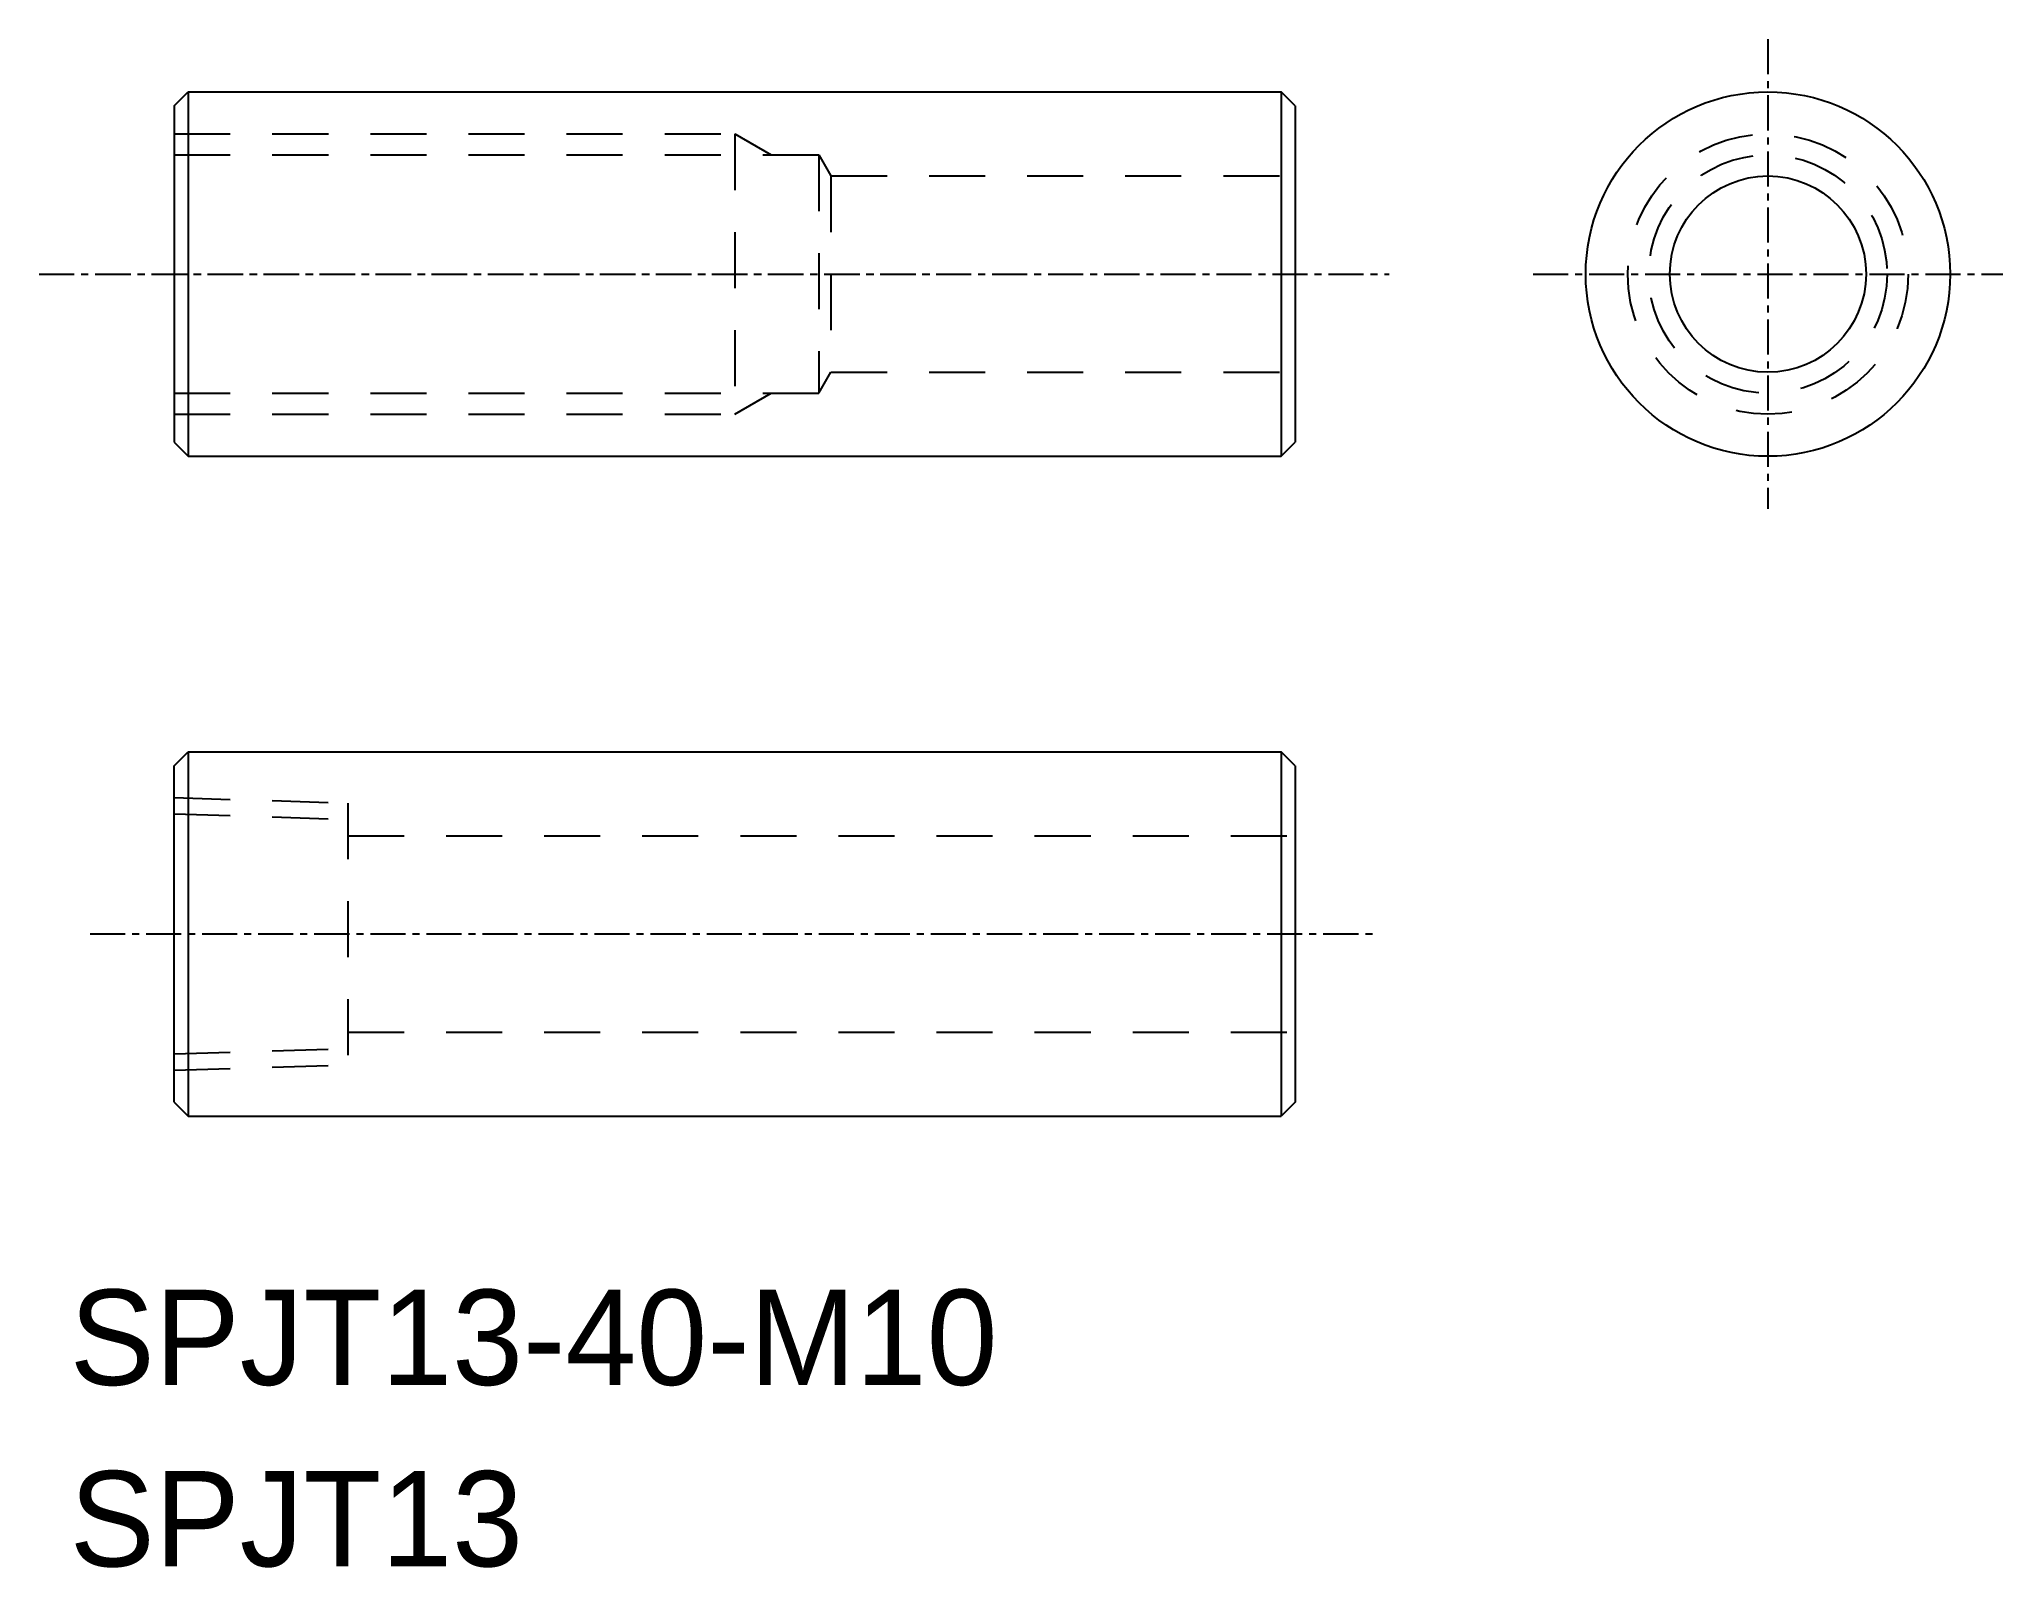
# Model space of a CAD drawing. Extents: x 320.8 to 390.9, y 94.1 to 148.6.
import ezdxf

# ---------------------------------------------------------------- set-up
doc = ezdxf.new("R2010")
doc.units = 0
doc.linetypes.add('CENTER', pattern=[2, 1.25, -0.25, 0.25, -0.25])
doc.linetypes.add('DASHED', pattern=[3.5, 2, -1.5])
doc.layers.get('0').update_dxf_attribs({"linetype": 'CONTINUOUS'})
doc.layers.add('CENTER', color=1, linetype='CENTER')

msp = doc.modelspace()

# ---------------------------------------------------------------- linework, layer by layer
at = {"color": 7, "linetype": 'CONTINUOUS'}
for p, q in [((325.621, 146.232), (326.121, 146.732)), ((326.121, 146.732), (365.121, 146.732)), ((326.121, 146.732), (326.121, 133.732)), ((365.121, 146.732), (365.121, 133.732)), ((365.621, 146.232), (365.121, 146.732)), ((325.621, 146.232), (325.621, 134.232)), ((365.621, 146.232), (365.621, 134.232)), ((325.621, 134.232), (326.121, 133.732)), ((365.121, 133.732), (365.621, 134.232)), ((326.121, 133.732), (365.121, 133.732)), ((325.621, 122.691), (326.121, 123.191)), ((325.621, 110.691), (325.621, 122.691)), ((326.121, 123.191), (365.121, 123.191)), ((326.121, 123.191), (326.121, 110.191)), ((365.121, 123.191), (365.121, 110.191)), ((365.621, 122.691), (365.121, 123.191)), ((365.621, 122.691), (365.621, 110.691)), ((325.621, 110.691), (326.121, 110.191)), ((365.621, 110.691), (365.121, 110.191)), ((326.121, 110.191), (365.121, 110.191))]:
    msp.add_line(p, q, dxfattribs=at)
for p, q in [((335.871, 146.732), (335.871, 146.733)), ((345.621, 146.732), (345.621, 146.732)), ((325.621, 145.232), (325.621, 135.232))]:
    msp.add_line(p, q)
at = {"color": 3, "linetype": 'DASHED'}
for p, q in [((325.621, 145.232), (345.621, 145.232)), ((345.621, 145.232), (345.621, 135.232)), ((345.621, 145.232), (346.92, 144.482)), ((325.621, 144.482), (348.621, 144.482)), ((348.621, 144.482), (348.621, 135.982)), ((348.621, 144.482), (349.054, 143.732)), ((349.054, 143.732), (365.621, 143.732)), ((349.054, 143.732), (349.054, 136.732)), ((348.621, 135.982), (349.054, 136.732)), ((349.054, 136.732), (365.621, 136.732)), ((325.621, 135.982), (348.621, 135.982)), ((345.621, 135.232), (346.92, 135.982)), ((325.621, 135.232), (345.621, 135.232)), ((325.621, 121.555), (331.821, 121.362)), ((331.821, 121.362), (331.821, 112.021)), ((325.621, 120.974), (331.821, 120.781)), ((331.821, 120.191), (365.621, 120.191)), ((331.821, 113.191), (365.621, 113.191)), ((325.621, 112.408), (331.821, 112.602)), ((325.621, 111.827), (331.821, 112.021))]:
    msp.add_line(p, q, dxfattribs=at)
at = {"color": 7, "linetype": 'CONTINUOUS'}
for radius in [6.5, 3.5]:
    msp.add_circle((382.484, 140.232), radius, dxfattribs=at)
at = {"color": 3, "linetype": 'DASHED'}
for radius in [5, 4.25]:
    msp.add_circle((382.484, 140.232), radius, dxfattribs=at)
at = {"layer": 'CENTER', "color": 1, "linetype": 'CENTER'}
for p, q in [((382.484, 148.61), (382.484, 131.855)), ((320.807, 140.232), (368.974, 140.232)), ((322.829, 140.232), (353.241, 140.232)), ((374.107, 140.232), (390.862, 140.232)), ((322.621, 116.691), (368.621, 116.691))]:
    msp.add_line(p, q, dxfattribs=at)

# ---------------------------------------------------------------- texts
at = {"color": 7, "linetype": 'CONTINUOUS'}
for s, p in [('SPJT13-40-M10', (321.894, 100.601)), ('SPJT13', (321.894, 94.128))]:
    msp.add_text(s, height=3.4, dxfattribs=at).set_placement(p)

doc.saveas('drawing.dxf')
